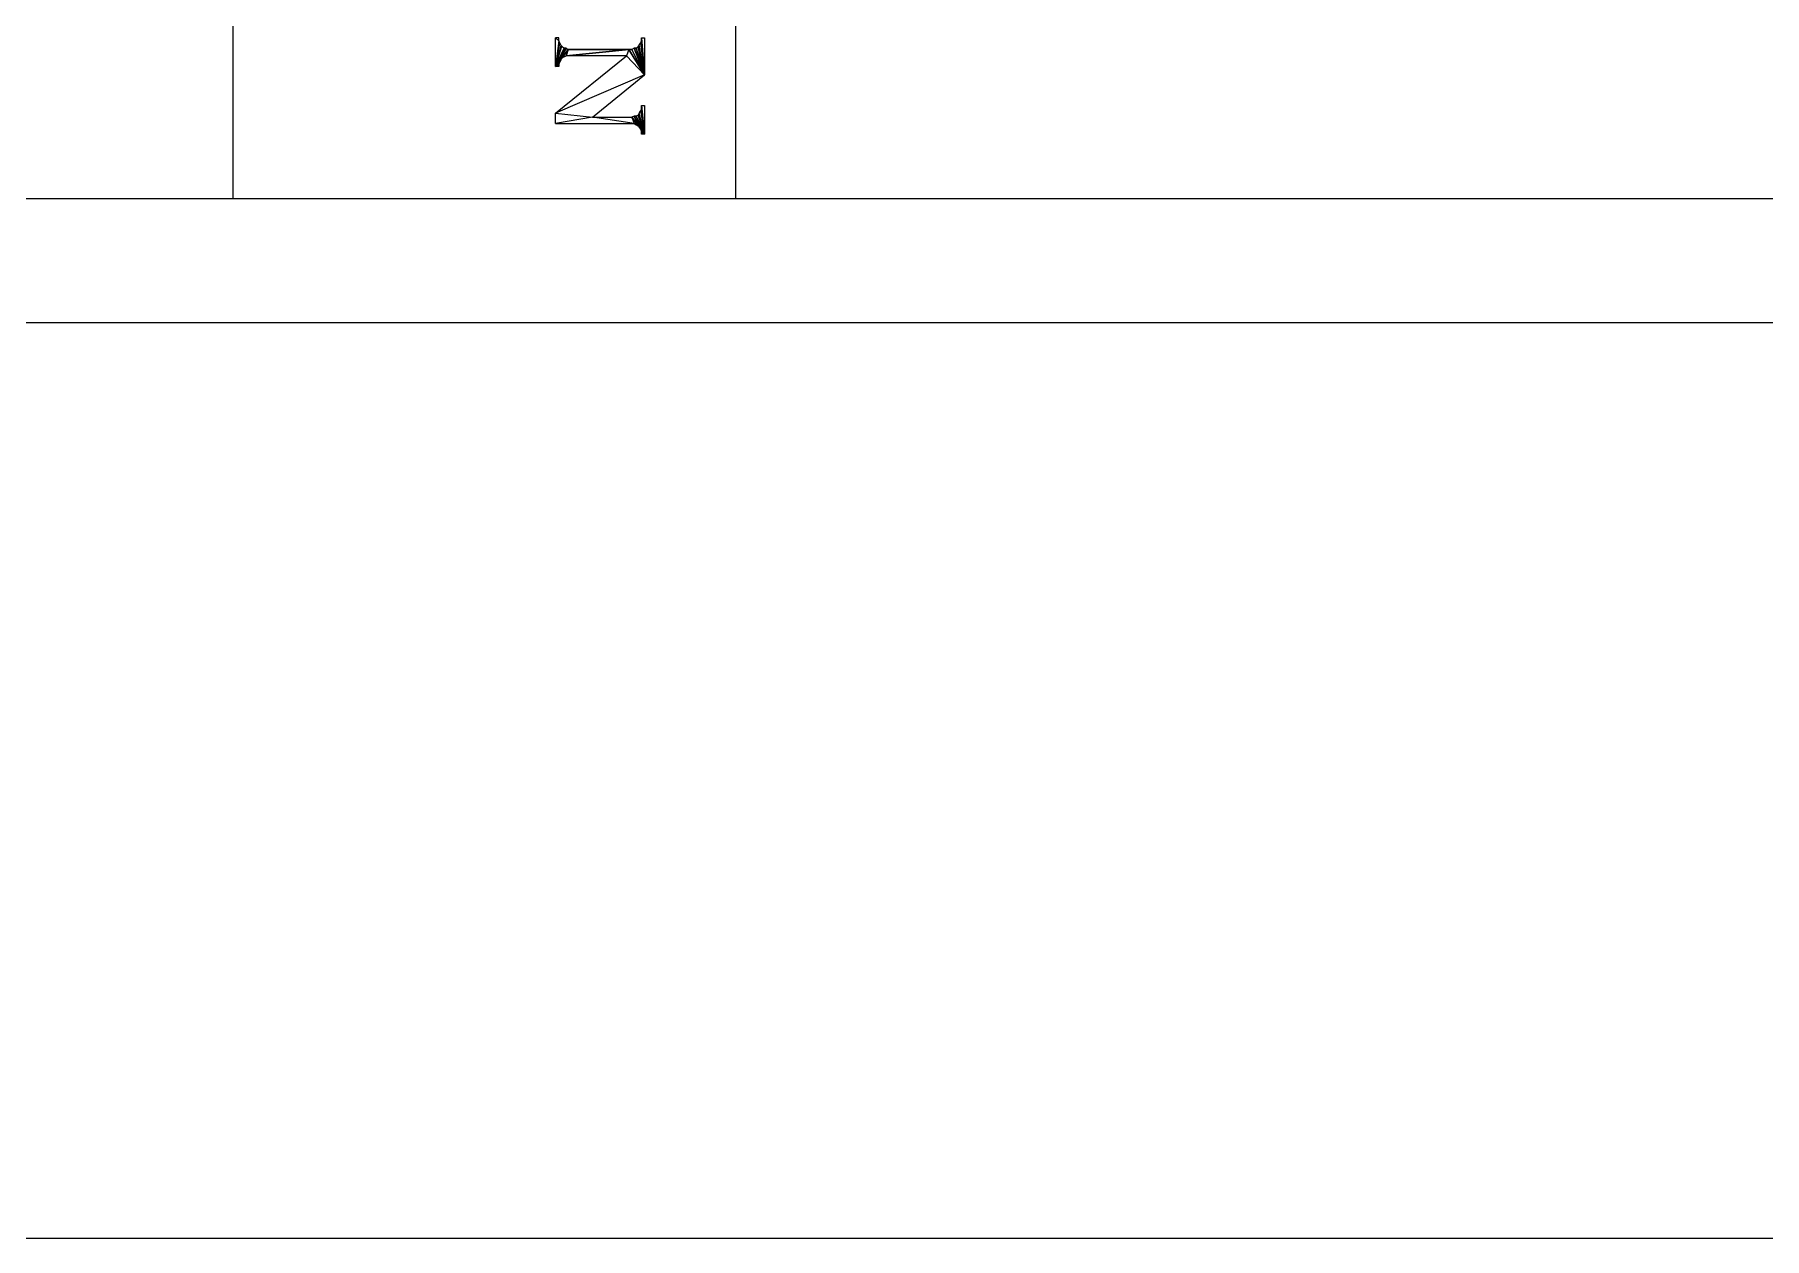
# Model space of a CAD drawing. Header units: metres. Extents: x 0 to 1000, y 0 to 1134.
# Drawn here: x 104.2 to 207.9, y 0 to 72.1 of the extents above; entities that cross this region are included whole.
import ezdxf

# ---------------------------------------------------------------- set-up
doc = ezdxf.new("R2010")
doc.units = ezdxf.units.M
for name, color, linetype in [('BORDER', 5, 'Continuous'), ('PLOTS_FINAL', 1, 'Continuous'), ('ROADS', 1, 'Continuous')]:
    doc.layers.add(name, color=color, linetype=linetype)

msp = doc.modelspace()

# ---------------------------------------------------------------- linework, layer by layer
at = {"layer": 'BORDER', "color": 5}
msp.add_lwpolyline([(0, 0), (0, 1000), (1000, 1000), (1000, 0)], close=True, dxfattribs=at)
at = {"layer": 'PLOTS_FINAL', "color": 1}
for points in [[(135.63, 71.93), (135.44, 71.93), (135.63, 71.74)], [(135.44, 71.93), (135.63, 71.74), (135.44, 70.22)], [(135.44, 70.22), (135.69, 71.61), (135.63, 71.74)], [(135.76, 71.49), (135.44, 70.22), (135.69, 71.61)], [(140.77, 69.71), (140.45, 71.49), (140.52, 71.61)], [(140.52, 71.61), (140.77, 69.71), (140.58, 71.8)], [(140.77, 69.71), (140.58, 71.8), (140.58, 71.93)], [(140.77, 69.71), (140.58, 71.93), (140.77, 71.93)], [(135.44, 70.22), (135.82, 71.42), (135.76, 71.49)], [(135.95, 71.3), (135.44, 70.22), (135.82, 71.42)], [(136.2, 71.23), (135.44, 70.22), (136.07, 71.3)], [(135.95, 71.3), (136.07, 71.3), (135.44, 70.22)], [(135.82, 70.72), (136.2, 71.23), (135.44, 70.22)], [(139.69, 70.85), (140.77, 69.71), (135.44, 67.42)], [(135.44, 70.22), (135.76, 70.6), (135.82, 70.72)], [(135.69, 70.47), (135.44, 70.22), (135.76, 70.6)], [(135.44, 70.22), (135.63, 70.34), (135.69, 70.47)], [(136.07, 70.85), (135.82, 70.72), (136.2, 71.23)], [(136.07, 70.85), (135.95, 70.79), (135.82, 70.72)], [(136.07, 71.3), (135.95, 71.3)], [(139.82, 71.23), (139.69, 70.85), (136.07, 70.85)], [(136.2, 71.23), (139.82, 71.23), (136.07, 70.85)], [(139.82, 71.23), (136.2, 71.23)], [(139.82, 71.23), (139.69, 70.85), (140.77, 69.71)], [(139.82, 71.23), (140.01, 71.23)], [(140.01, 71.23), (139.82, 71.23), (140.77, 69.71)], [(140.14, 71.3), (140.01, 71.23), (140.77, 69.71)], [(140.14, 71.3), (140.26, 71.3)], [(140.26, 71.3), (140.14, 71.3), (140.77, 69.71)], [(140.26, 71.3), (140.77, 69.71), (140.39, 71.36)], [(140.39, 71.42), (140.77, 69.71), (140.45, 71.49)], [(140.77, 69.71), (140.39, 71.36), (140.39, 71.42)], [(135.63, 70.22), (135.44, 70.22), (135.63, 70.34)], [(140.77, 69.71), (135.44, 67.42), (137.66, 67.17)], [(135.44, 67.42), (137.66, 67.17), (135.44, 66.79)], [(140.39, 67.3), (140.77, 66.15), (140.45, 67.42)], [(140.77, 66.15), (140.45, 67.42), (140.52, 67.55)], [(140.52, 67.55), (140.77, 66.15), (140.58, 67.68)], [(140.77, 66.15), (140.58, 67.68), (140.58, 67.87)], [(140.77, 66.15), (140.58, 67.87), (140.77, 67.87)], [(135.44, 66.79), (140.14, 66.79), (137.66, 67.17)], [(140.14, 66.79), (137.66, 67.17), (140.01, 67.17)], [(140.01, 67.17), (140.45, 66.6), (140.14, 67.23)], [(140.14, 66.79), (140.39, 66.66), (140.01, 67.17)], [(140.39, 66.66), (140.01, 67.17), (140.45, 66.6)], [(140.45, 66.6), (140.14, 67.23), (140.77, 66.15)], [(140.14, 67.23), (140.26, 67.23)], [(140.26, 67.23), (140.14, 67.23), (140.77, 66.15)], [(140.14, 66.79), (140.26, 66.72), (140.39, 66.66)], [(140.39, 67.3), (140.26, 67.23), (140.77, 66.15)], [(140.45, 66.6), (140.52, 66.47), (140.77, 66.15)], [(140.52, 66.47), (140.58, 66.28), (140.77, 66.15)], [(140.58, 66.28), (140.77, 66.15), (140.58, 66.15)]]:
    msp.add_lwpolyline(points, close=True, dxfattribs=at)
at = {"layer": 'ROADS', "color": 1}
for p, q in [((116.13, 62.28), (116.13, 276.72)), ((146.23, 62.28), (146.23, 276.72)), ((823.71, 62.28), (19.04, 62.28)), ((834.95, 54.85), (5.64, 54.85))]:
    msp.add_line(p, q, dxfattribs=at)

doc.saveas('drawing.dxf')
